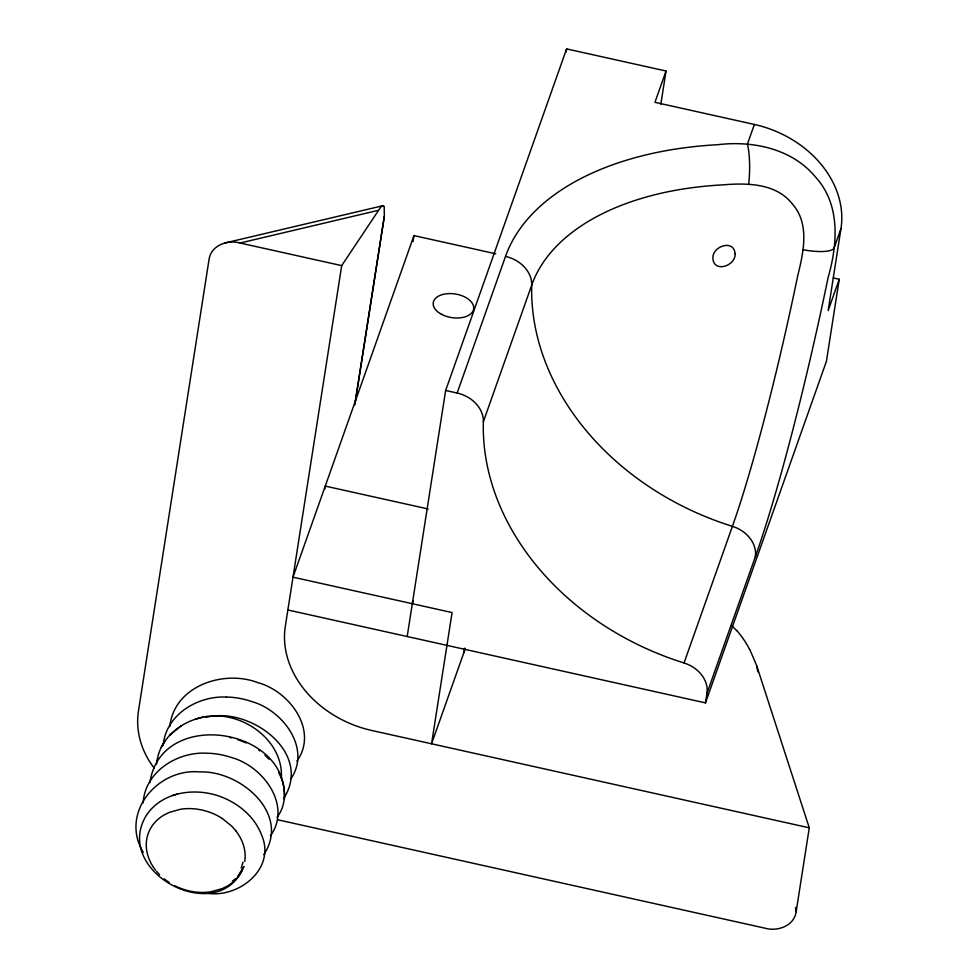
<?xml version="1.0" encoding="UTF-8"?>
<svg xmlns="http://www.w3.org/2000/svg" width="978" height="978" viewBox="0 0 978 978"><rect width="100%" height="100%" fill="white"/><g stroke="black" fill="none" stroke-linecap="round" stroke-linejoin="round"><path stroke-width="1.47" d="M277.018 817.29C287.092 804.381 286.151 786.226 278.559 772.4M281.383 778.036C283.803 736.104 233.18 705.077 195.368 719.307M284.341 799.503C289.622 726.96 160.404 707.497 149.94 782.669M156.553 764.001L156.847 761.031M169.817 726.544C173.913 686.03 223.632 669.343 257.899 682.668C289.464 691.14 318.816 730.383 296.921 761.104M143.167 802.852C144.915 771.691 177.299 751.617 206.468 753.207A67.543 55.954 11.9 0 1 231.407 757.498C262.923 766.031 292.324 805.2 270.417 835.945M163.179 745.273C165.82 714.771 197.666 695.602 226.346 697.082M355.026 403.669L384.342 216.211L384.195 206.92M381.237 206.37L341.701 265.625L285.307 626.385A102.262 82.519 19.5 0 0 371.909 730.517L809.271 827.816L796.165 911.63C794.332 925.873 777.559 931.802 765.102 928.208L278.009 819.845M324.794 489.073L325.258 486.09L428.168 508.976M354.708 405.088L384.342 216.211M413.034 241.554L413.963 235.6L495.736 253.791M407.19 636.519L445.65 390.479L566.604 48.9L666.03 71.015L660.859 104.12M463.829 652.705L464.526 648.231M566.14 51.92L566.604 48.9M287.874 609.979L705.468 702.876L706.947 693.402L755.334 556.775A295.001 26.051 -77.5 0 0 828.158 277.336C837.669 244.207 840.603 204.61 815.713 177.275C792.339 148.742 753.084 140.465 717.852 144.695A294.989 172.262 8.9 0 0 505.516 256.407L457.142 393.034A30.673 24.756 19.5 0 1 483.364 421.689A265.869 214.549 19.5 0 0 684.038 662.974A30.673 24.756 19.5 0 1 706.947 693.402M666.03 71.015L654.942 102.335L754.38 124.45A102.262 82.519 19.5 0 1 840.982 228.583L828.158 310.601L839.246 279.28L833.317 277.96M839.246 279.28L826.422 361.298L705.468 702.876M684.038 662.974L732.412 526.347A264.476 23.362 -77.5 0 0 797.706 275.82C803.513 252.3 810.09 223.607 792.046 203.571C775.358 182.837 746.324 182.898 722.106 184.915A264.463 154.438 8.9 0 0 531.739 285.063L483.364 421.689M156.822 761.104L158.546 754.014M243.082 862.07L241.187 867.975M413.963 235.6L292.997 577.179L452.08 612.558L431.567 743.781L465.345 648.426M412.313 603.719L413.327 600.871M754.38 124.45L747.436 144.059A30.673 6.039 -89.4 0 1 748.622 184.341M840.982 228.583L834.038 248.192A30.673 8.215 11.1 0 1 802.975 249.696M158.522 754.087C164.805 734.417 183.448 720.982 203.228 717.204M161.236 747.388L164.915 741.141M290.979 778.72C311.627 747.95 282.312 709.845 251.26 701.409A67.543 55.954 11.9 0 0 226.346 697.045M284.341 797.461C311.469 753.084 253.033 709.539 211.407 716.348M263.779 854.686C291.138 813.562 239.806 770.273 199.842 771.935C157.544 767.901 119.548 813.097 143.253 852.425M237.801 876.251L243.938 866.459C219.219 928.403 112.018 872.486 146.211 815.554C162.91 790.077 199.182 786.74 225.197 798.537C241.26 805.701 255.405 818.452 261.664 835.175C276.542 869.552 236.798 899.931 204.475 892.755M169.5 735.407L181.113 725.872M232.361 881.251L235.233 878.867M172.36 795.517L177.495 794.087M341.701 265.625L240.087 243.021C227.629 239.427 210.869 245.356 209.023 259.598L138.534 710.529C135.196 730.81 141.565 752.009 154.194 768.036M225.026 242.96L382.911 205.71M240.087 243.021L377.814 210.453M205.502 717.363L209.928 716.605M219.708 715.823L222.923 715.969M445.65 390.479L457.142 393.034M229.891 737.51L231.334 737.901M237.593 739.576L238.876 740.065M240.123 740.542L243.852 741.972M245.075 742.412L246.175 742.974M222.336 818.537L231.872 826.288L235.808 830.762M164.096 878.831L169.108 882.474M258.864 750.273L259.61 750.872M731.923 625.896L736.63 630.578M268.987 759.221L264.952 755.163M156.614 871.374L159.573 874.735M749.771 649.49L756.593 665.382L809.271 827.816M756.874 666.226L757.767 671.8M795.493 907.45L796.165 911.63M241.664 871.141A50.404 40.673 19.5 0 1 227.153 886.166L222.116 888.647L210.881 891.777A50.477 40.734 19.5 0 1 174.549 885.628M235.808 830.823A50.404 40.673 19.5 0 1 244.757 861.471M155.636 870.249A50.44 40.697 19.5 0 1 164.304 814.857L169.328 812.376L180.563 809.246A50.477 40.734 19.5 0 1 222.336 818.537M381.188 206.578A154.463 13.643 -77.5 0 1 384.244 206.7M736.789 630.541A156.883 91.614 8.9 0 1 749.6 649.502M755.334 556.775A30.673 24.756 19.5 0 0 732.412 526.347A265.869 214.549 19.5 0 1 531.739 285.063A30.673 24.756 19.5 0 0 505.528 256.407M735.077 253.644C736.067 265.723 713.928 273.339 712.901 258.473C711.874 246.334 733.965 238.791 735.077 253.644M441.445 314.268A20.452 11.944 8.9 0 0 473.621 309.182A20.452 11.944 8.9 0 0 445.308 293.938A20.452 11.944 8.9 0 0 441.445 314.268"/></g></svg>
